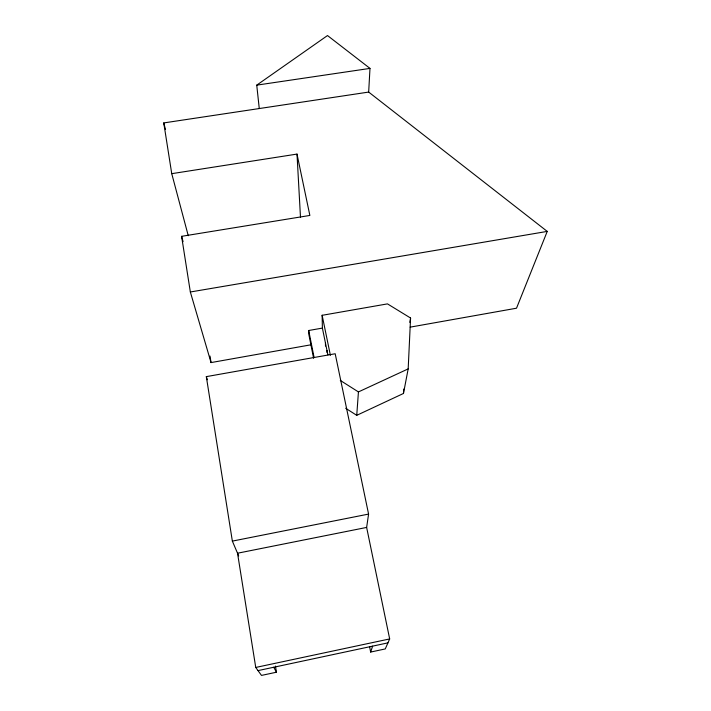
<?xml version="1.0" encoding="UTF-8"?>
<svg xmlns="http://www.w3.org/2000/svg" width="711" height="711" viewBox="0 0 711 711"><rect width="100%" height="100%" fill="white"/><g stroke="black" fill="none" stroke-linecap="round" stroke-linejoin="round"><path stroke-width="1.07" d="M345.688 408.274L356.744 415.331L403.475 393.467L408.176 368.893L410.576 318.03L387.486 303.881L322.136 315.311L330.402 355.349M403.475 393.467L403.688 389.086M410.167 327.14L516.515 308.21L547.239 231.404L368.671 92.075L369.987 68.398L327.504 35.55L256.742 85.142L259.266 108.543M356.744 415.331L358.433 391.921L408.176 368.893M369.587 646.655L370.662 652.058L385.264 648.93L389.672 638.931L366.636 527.429L368.582 514.089L335.192 353.749L206.323 376.634L232.355 541.107L238.7 555.949M409.812 322.376L410.576 318.03M370.662 652.058L372.617 646.139M366.636 527.429L237.536 553.22L255.747 667.451L389.672 638.931M258.022 670.606L387.939 642.868M275.433 666.065L276.455 672.215L261.488 675.414L255.747 667.451M232.355 541.107L368.582 514.089M368.671 92.075L163.761 122.923L171.742 173.671L297.002 154.083L309.863 215.442L181.598 236.328L190.344 291.99L211.043 362.583L311.409 344.719M313.613 358.291L308.903 334.73L308.69 330.508L322.385 328.091L322.136 315.177M190.344 291.99L547.239 231.404M256.742 85.142L369.987 68.398M340.302 380.438L358.433 391.921M273.735 667.256L276.455 672.215M206.323 376.634L207.31 379.754M181.598 236.328L183.074 241.624M171.742 173.671L188.264 235.732M163.761 122.923L165.414 129.349M322.385 328.091L327.878 354.833M308.69 330.508L314.093 357.5M209.994 356.06L211.043 362.583M297.002 154.083L300.477 217.131M325.451 342.986L325.487 346.079M326.989 350.496L327.016 352.532"/></g></svg>
